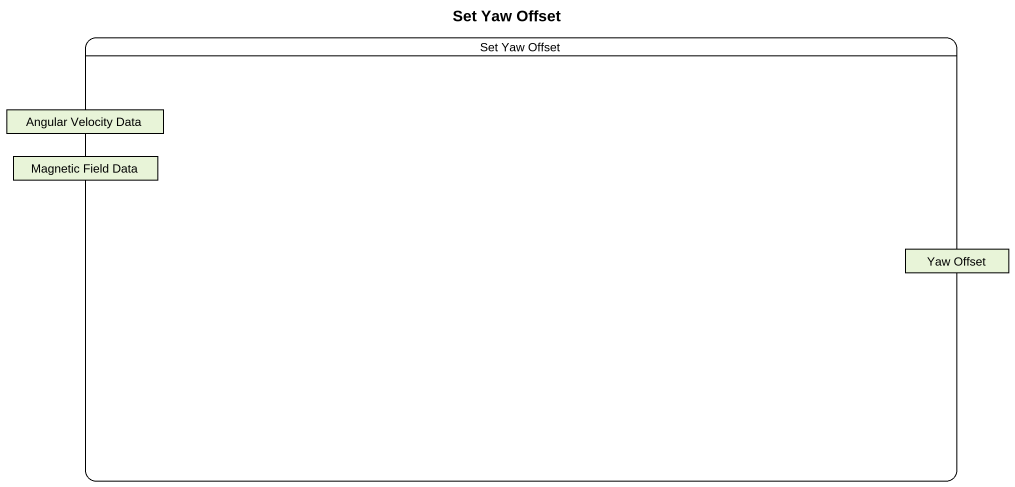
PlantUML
@startuml
title Set Yaw Offset
hide empty description
state "Set Yaw Offset" as Set_Yaw_Offset {
  state "Angular Velocity Data" as Angular_Velocity_Data <<object>>
  state "Magnetic Field Data" as Magnetic_Field_Data <<object>>
  state "Yaw Offset" as Yaw_Offset <<object>>
}
@enduml
